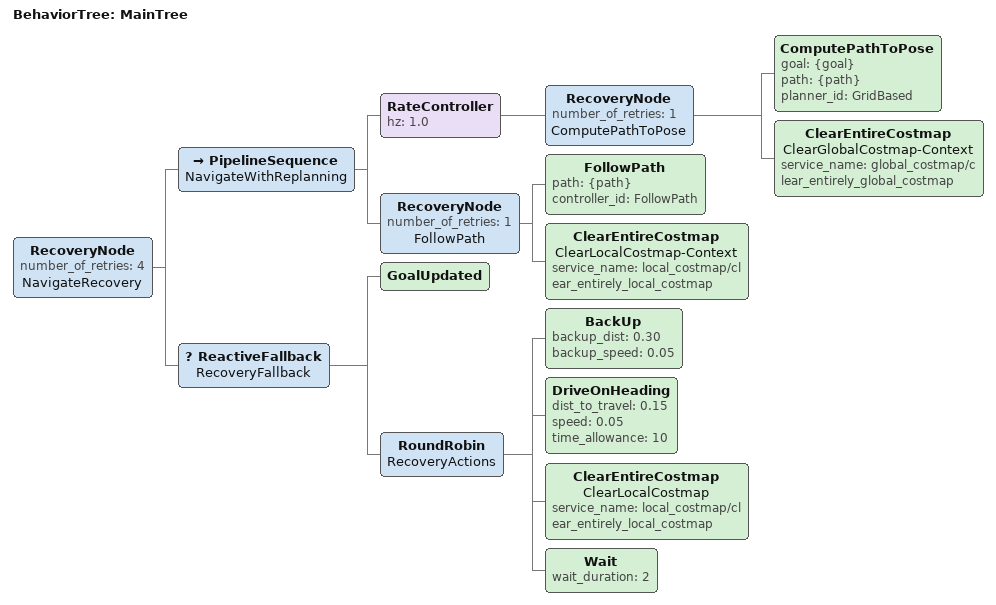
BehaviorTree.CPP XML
<root main_tree_to_execute="MainTree">
  <BehaviorTree ID="MainTree">

    <!-- too low — goal aborts too fast -->
    <RecoveryNode number_of_retries="4" name="NavigateRecovery">

      <PipelineSequence name="NavigateWithReplanning">

        <RateController hz="1.0">

          <RecoveryNode number_of_retries="1" name="ComputePathToPose">
            <ComputePathToPose goal="{goal}" path="{path}" planner_id="GridBased"/>
            <ClearEntireCostmap name="ClearGlobalCostmap-Context" service_name="global_costmap/clear_entirely_global_costmap"/>
          </RecoveryNode>

        </RateController>

        <RecoveryNode number_of_retries="1" name="FollowPath">
          <FollowPath path="{path}" controller_id="FollowPath"/>
          <ClearEntireCostmap name="ClearLocalCostmap-Context" service_name="local_costmap/clear_entirely_local_costmap"/>
        </RecoveryNode>

      </PipelineSequence>

      <ReactiveFallback name="RecoveryFallback">

        <GoalUpdated/>

        <!-- RECOVERY ACTIONS -->
        <RoundRobin name="RecoveryActions">

          <!-- 1. Back up first (fast escape) -->
          <BackUp backup_dist="0.30" backup_speed="0.05"/>

          <!-- 2. Try small forward motion -->
          <DriveOnHeading
              dist_to_travel="0.15"
              speed="0.05"
              time_allowance="10"/>

          <!-- 3. Clear costmap (remove noise) -->
          <ClearEntireCostmap
              name="ClearLocalCostmap"
              service_name="local_costmap/clear_entirely_local_costmap"/>

          <!-- 4. Optional wait -->
          <Wait wait_duration="2"/>

        </RoundRobin>
      </ReactiveFallback>
    </RecoveryNode>
  </BehaviorTree>
</root>
